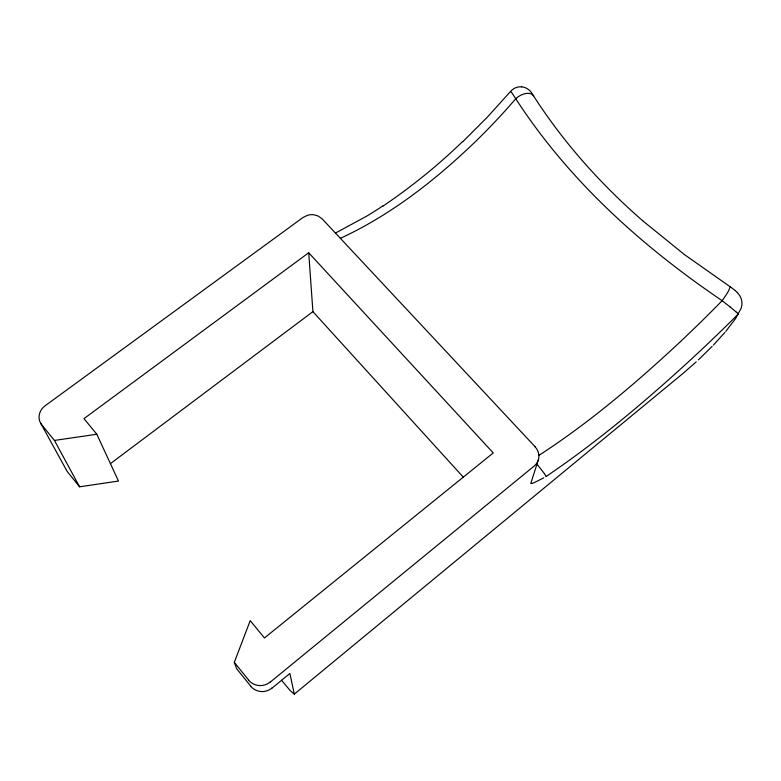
<?xml version="1.0" encoding="UTF-8"?>
<svg xmlns="http://www.w3.org/2000/svg" width="781" height="781" viewBox="0 0 781 781"><rect width="100%" height="100%" fill="white"/><g stroke="black" fill="none" stroke-linecap="round" stroke-linejoin="round"><path stroke-width="1.17" d="M294.31 694.065L289.868 673.495L272.11 688.051M250.75 686.148L236.672 668.761L234.31 662.366L250.203 620.651L264.456 637.97L493.241 452.921L308.7 252.761L83.967 418.636L96.824 434.256L118.478 481.057L79.574 486.807L67.81 472.232A11.725 11.725 0 0 1 66.668 470.513L40.534 422.98A11.988 11.988 0 0 1 39.138 418.684C38.503 413.676 41.11 408.648 45.142 405.759L303.008 217.489L307.538 215.273A15.464 15.464 0 0 1 314.47 214.892L318.375 216.132L322.319 219.012L535.063 446.703M725.822 331.339L735.643 318.472L741.052 308.427A14.273 14.273 0 0 0 741.93 302.755L741.891 302.179A14.654 14.654 0 0 0 740.993 298.293L740.515 297.151A16.381 16.381 0 0 0 739.509 295.335L737.352 292.572M724.914 332.403L713.395 345.095M515.665 98.601L511.496 92.275M712.145 346.393L698.419 359.846M462.811 141.693L487.471 117.013L510.549 91.436A13.16 13.16 0 0 1 521.679 86.818M696.232 361.857L682.594 373.767L294.261 694.172L290.317 690.746L281.56 680.3M270.402 681.989L534.087 466.12A13.043 13.043 0 0 0 538.285 460.009L530.768 483.527A3.944 3.944 0 0 0 531.08 483.517L531.461 483.478A12.857 12.857 0 0 0 533.97 482.765L543.732 477.865M110.424 463.641L312.917 311.639L308.7 252.761M546.046 476.537C597.28 441.89 644.706 401.932 690.248 360.168A1688.044 1688.044 0 0 0 738.455 313.903L736.219 312.068M382.836 205.95L375.807 210.509A438.737 438.737 0 0 1 366.68 216.152L335.449 233.06M538.861 455.421C588.308 423.361 633.479 385.189 676.629 345.182A1405.429 1405.429 0 0 0 722.152 300.685L725.93 295.208A76.147 76.147 0 0 0 728.566 290.883L730.186 286.793L684.215 254.411L643.027 221.033M340.37 238.322C390.89 214.98 435.29 180.206 475.229 141.81A662.395 662.395 0 0 0 515.763 98.738M40.534 422.98A12.076 12.076 0 0 0 41.735 424.766L54.436 440.435L96.824 434.256M521.669 86.847L521.933 86.876A12.877 12.877 0 0 1 526.55 88.292A13.15 13.15 0 0 1 527.282 88.712L528.395 89.473M721.888 300.509C642.011 246.405 568.588 180.411 515.909 98.953M731.377 287.593L730.147 286.783M731.514 287.691L735.028 290.376M722.327 300.822L730.089 306.953M528.61 89.639L528.815 89.805A14.409 14.409 0 0 1 529.489 90.401L529.938 90.84A16.938 16.938 0 0 1 530.768 91.738L531.334 92.441M730.128 306.982L735.966 311.844M735.263 290.571L737.235 292.455M642.714 220.759C599.954 183.584 561.588 140.375 531.47 92.617M312.917 311.639L463.279 477.152M536.977 464.07L543.869 472.925M234.31 662.366L248.641 680.056M533.628 95.78C530.963 92.148 525.623 93.144 522.04 94.657A21.78 21.78 0 0 0 515.772 98.738M544.22 473.423L545.558 475.492A8.484 8.484 0 0 1 545.87 476.098M54.436 440.435L79.574 486.807M534.995 446.761A13.55 13.55 0 0 1 538.382 460.038M272.032 687.954A15.122 15.122 0 0 1 250.652 686.226M510.784 91.885A1.699 1.699 0 0 1 510.559 91.533M270.314 681.891A15.415 15.415 0 0 1 248.534 680.134M462.635 141.517A588.171 588.171 0 0 1 382.954 206.125"/></g></svg>
